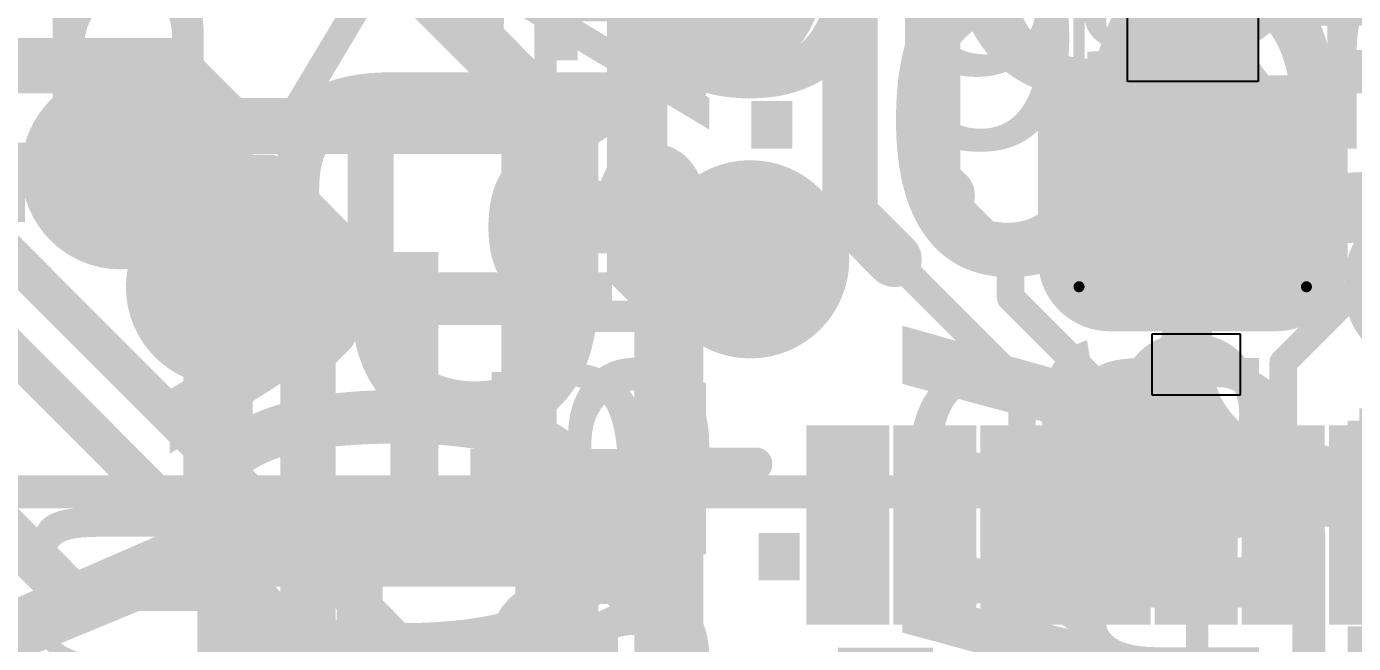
# Model space of a CAD drawing. Header units: inches. Extents: x -2.12 to 4.45, y -3.15 to 1.57.
# Drawn here: x 2.3819 to 2.6219, y -0.315 to -0.2036 of the extents above; entities that cross this region are included whole.
import ezdxf

# ---------------------------------------------------------------- set-up
doc = ezdxf.new("R2010")
doc.units = ezdxf.units.IN
doc.header["$MEASUREMENT"] = 0
for name, color, linetype in [('Bottom', 5, 'Continuous'), ('Bottom Solder', 6, 'Continuous'), ('bPlace', 56, 'Continuous'), ('Measures', 56, 'Continuous'), ('tDocu', 76, 'Continuous'), ('Top', 1, 'Continuous'), ('Top Glue Points', 56, 'Continuous'), ('Top Paste', 8, 'Continuous'), ('Top Solder', 216, 'Continuous'), ('Top Value', 56, 'Continuous'), ('tPlace', 56, 'Continuous'), ('Via Holes', 16, 'Continuous')]:
    doc.layers.add(name, color=color, linetype=linetype)
doc.styles.add('Arial', font='', dxfattribs={"height": 0.2})
doc.styles.add('Courier New', font='', dxfattribs={"height": 0.2})
doc.styles.get('Arial').set_extended_font_data('Arial')
doc.styles.get('Courier New').set_extended_font_data('Courier New')

# ---------------------------------------------------------------- blocks, each defined once
blk = doc.blocks.new('SOD323_NEX_L_3')
at = {"layer": 'Measures', "style": 'Courier New'}
for s, p in [('0.018in/0.457mm', (-0.199, 0.078)), ('0.016in/0.406mm', (0.173, -0.012)), ('0.053in/1.346mm', (0.256, -0.012))]:
    blk.add_text(s, height=0.03875, dxfattribs=at).set_placement(p)
blk = doc.blocks.new('SOD323_NEX_L_8')
at = {"layer": 'Measures', "style": 'Courier New'}
for s, p in [('Default Padstyle: RX41p5Y16D0T', (-0.644, -0.333)), ('Alt 1 Padstyle: OX60Y90D30P', (-0.583, -0.408))]:
    blk.add_text(s, height=0.0775, dxfattribs=at).set_placement(p)
blk = doc.blocks.new('SOD323_NEX_L_10')
at = {"layer": 'Measures', "style": 'Courier New'}
for s, p in [('0.016in/0.406mm', (0.173, -0.012)), ('0.053in/1.346mm', (0.256, -0.012))]:
    blk.add_text(s, height=0.03875, dxfattribs=at).set_placement(p)
blk = doc.blocks.new('SQFN24_4X4_45')
at = {"layer": 'Measures', "style": 'Courier New'}
blk.add_text('Alt 2 Padstyle: OX90Y60D30P', height=0.0775, dxfattribs=at).set_placement((-0.583, -0.646))
blk = doc.blocks.new('SMD3225_3_2X2_5X0_7_MTC_L_110')
at = {"layer": 'Measures', "const_width": 0.006}
blk.add_lwpolyline([(0.351, 0.065), (0.351, 0.115)], dxfattribs=at)
at = {"layer": 'Measures', "const_width": 0.003}
blk.add_lwpolyline([(0.3495, 0.115, 1), (0.3525, 0.115, 1)], format="xyb", close=True, dxfattribs=at)
at = {"layer": 'Measures', "style": 'Courier New'}
blk.add_text('0.037in/0.94mm', height=0.03875, dxfattribs=at).set_placement((-0.115, 0.185))
blk = doc.blocks.new('RP2040TR7_RPI_L_111')
at = {"layer": 'Top'}
for points in [[(-0.118, -0.00438), (-0.118, -0.01138), (-0.146, -0.01138), (-0.146, -0.00438)], [(-0.118, -0.02013), (-0.118, -0.02713), (-0.146, -0.02713), (-0.146, -0.02013)], [(-0.118, -0.03588), (-0.118, -0.04288), (-0.146, -0.04288), (-0.146, -0.03588)], [(-0.118, -0.05163), (-0.118, -0.05863), (-0.146, -0.05863), (-0.146, -0.05163)], [(-0.118, -0.06738), (-0.118, -0.07438), (-0.146, -0.07438), (-0.146, -0.06738)], [(-0.118, -0.08313), (-0.118, -0.09013), (-0.146, -0.09013), (-0.146, -0.08313)], [(-0.118, -0.09888), (-0.118, -0.10588), (-0.146, -0.10588), (-0.146, -0.09888)]]:
    blk.add_hatch(color=1, dxfattribs=at).paths.add_polyline_path(points)
at = {"layer": 'Top Paste'}
for points in [[(-0.118, -0.00438), (-0.118, -0.01138), (-0.146, -0.01138), (-0.146, -0.00438)], [(-0.118, -0.02013), (-0.118, -0.02713), (-0.146, -0.02713), (-0.146, -0.02013)], [(-0.118, -0.03588), (-0.118, -0.04288), (-0.146, -0.04288), (-0.146, -0.03588)], [(-0.118, -0.05163), (-0.118, -0.05863), (-0.146, -0.05863), (-0.146, -0.05163)], [(-0.118, -0.06738), (-0.118, -0.07438), (-0.146, -0.07438), (-0.146, -0.06738)], [(-0.118, -0.08313), (-0.118, -0.09013), (-0.146, -0.09013), (-0.146, -0.08313)], [(-0.118, -0.09888), (-0.118, -0.10588), (-0.146, -0.10588), (-0.146, -0.09888)]]:
    blk.add_hatch(color=8, dxfattribs=at).paths.add_polyline_path(points)
at = {"layer": 'Top Solder'}
for points in [[(-0.114, -0.00038), (-0.114, -0.01538), (-0.15, -0.01538), (-0.15, -0.00038)], [(-0.114, -0.01613), (-0.114, -0.03113), (-0.15, -0.03113), (-0.15, -0.01613)], [(-0.114, -0.03188), (-0.114, -0.04688), (-0.15, -0.04688), (-0.15, -0.03188)], [(-0.114, -0.04763), (-0.114, -0.06263), (-0.15, -0.06263), (-0.15, -0.04763)], [(-0.114, -0.06338), (-0.114, -0.07838), (-0.15, -0.07838), (-0.15, -0.06338)], [(-0.114, -0.07913), (-0.114, -0.09413), (-0.15, -0.09413), (-0.15, -0.07913)], [(-0.114, -0.09488), (-0.114, -0.10988), (-0.15, -0.10988), (-0.15, -0.09488)]]:
    blk.add_hatch(color=216, dxfattribs=at).paths.add_polyline_path(points)
at = {"layer": 'Measures', "const_width": 0.006}
for points in [[(-0.138, -0.267), (-0.138, 0.138)], [(0.317, -0.138), (-0.267, -0.138)]]:
    blk.add_lwpolyline(points, dxfattribs=at)
at = {"layer": 'tDocu', "const_width": 0.006}
for points in [[(-0.138, -0.138), (-0.138, 0.138)], [(-0.138, -0.012), (-0.138, -0.003)], [(-0.138, -0.028), (-0.138, -0.019)], [(-0.138, -0.044), (-0.138, -0.035)], [(-0.138, -0.06), (-0.138, -0.051)], [(-0.138, -0.075), (-0.138, -0.066)], [(-0.138, -0.091), (-0.138, -0.082)], [(-0.138, -0.107), (-0.138, -0.098)], [(0.138, -0.138), (-0.138, -0.138)]]:
    blk.add_lwpolyline(points, dxfattribs=at)
at = {"layer": 'tDocu', "const_width": 0.003}
for points in [[(-0.1395, -0.012, 1), (-0.1365, -0.012, 1)], [(-0.1395, -0.019, 1), (-0.1365, -0.019, 1)], [(-0.1395, -0.028, 1), (-0.1365, -0.028, 1)], [(-0.1395, -0.035, 1), (-0.1365, -0.035, 1)], [(-0.1395, -0.044, 1), (-0.1365, -0.044, 1)], [(-0.1395, -0.051, 1), (-0.1365, -0.051, 1)], [(-0.1395, -0.06, 1), (-0.1365, -0.06, 1)], [(-0.1395, -0.066, 1), (-0.1365, -0.066, 1)], [(-0.1395, -0.075, 1), (-0.1365, -0.075, 1)], [(-0.1395, -0.082, 1), (-0.1365, -0.082, 1)], [(-0.1395, -0.091, 1), (-0.1365, -0.091, 1)], [(-0.1395, -0.098, 1), (-0.1365, -0.098, 1)], [(-0.1395, -0.107, 1), (-0.1365, -0.107, 1)], [(-0.1395, -0.138, 1), (-0.1365, -0.138, 1)], [(-0.1395, -0.138, 1), (-0.1365, -0.138, 1)]]:
    blk.add_lwpolyline(points, format="xyb", close=True, dxfattribs=at)
at = {"layer": 'tPlace'}
for p, q in [((-0.1555, -0.03138), (-0.1665, -0.03138)), ((-0.1665, -0.03138), (-0.1665, -0.04738)), ((-0.1555, -0.04738), (-0.1555, -0.03138)), ((-0.1665, -0.04738), (-0.1555, -0.04738))]:
    blk.add_line(p, q, dxfattribs=at)
at = {"layer": 'tPlace', "const_width": 0.006}
for points in [[(-0.143, -0.143), (-0.143, -0.119)], [(-0.119, -0.143), (-0.143, -0.143)]]:
    blk.add_lwpolyline(points, dxfattribs=at)
at = {"layer": 'tPlace', "const_width": 0.003}
for points in [[(-0.1445, -0.119, 1), (-0.1415, -0.119, 1)], [(-0.1445, -0.143, 1), (-0.1415, -0.143, 1)], [(-0.1445, -0.143, 1), (-0.1415, -0.143, 1)], [(-0.1205, -0.143, 1), (-0.1175, -0.143, 1)]]:
    blk.add_lwpolyline(points, format="xyb", close=True, dxfattribs=at)
at = {"layer": 'Measures', "style": 'Courier New'}
blk.add_text('0.276in/7.01mm', height=0.03875, dxfattribs=at).set_placement((-0.583, -0.012))
blk = doc.blocks.new('W25Q16JVUXIQ_WIN_L_112')
at = {"layer": 'Measures', "style": 'Courier New'}
blk.add_text('0.02in/0.5mm', height=0.03875, dxfattribs=at).set_placement((-0.423, 0.007))
blk = doc.blocks.new('C0603_117')
at = {"layer": 'Top'}
for points in [[(-0.043, 0.0197), (-0.013, 0.0197), (-0.013, -0.0197), (-0.043, -0.0197)], [(0.013, 0.0197), (0.043, 0.0197), (0.043, -0.0197), (0.013, -0.0197)]]:
    blk.add_hatch(color=1, dxfattribs=at).paths.add_polyline_path(points)
at = {"layer": 'Top Paste'}
for points in [[(-0.043, 0.0197), (-0.013, 0.0197), (-0.013, -0.0197), (-0.043, -0.0197)], [(0.013, 0.0197), (0.043, 0.0197), (0.043, -0.0197), (0.013, -0.0197)]]:
    blk.add_hatch(color=8, dxfattribs=at).paths.add_polyline_path(points)
at = {"layer": 'Top Solder'}
for points in [[(-0.047, 0.0237), (-0.009, 0.0237), (-0.009, -0.0237), (-0.047, -0.0237)], [(0.009, 0.0237), (0.047, 0.0237), (0.047, -0.0237), (0.009, -0.0237)]]:
    blk.add_hatch(color=216, dxfattribs=at).paths.add_polyline_path(points)
at = {"layer": 'Top', "const_width": 0.002}
for points in [[(-0.04496, 0.02056), (-0.04496, -0.02056)], [(-0.04496, 0.02056), (0.04496, 0.02056)], [(0.04496, 0.02056), (0.04496, -0.02056)], [(-0.04496, -0.02056), (0.04496, -0.02056)]]:
    blk.add_lwpolyline(points, dxfattribs=at)
at = {"layer": 'Top', "const_width": 0.001}
for points in [[(-0.04546, 0.02056, 1), (-0.04446, 0.02056, 1)], [(-0.04546, 0.02056, 1), (-0.04446, 0.02056, 1)], [(0.04446, 0.02056, 1), (0.04546, 0.02056, 1)], [(0.04446, 0.02056, 1), (0.04546, 0.02056, 1)], [(-0.04546, -0.02056, 1), (-0.04446, -0.02056, 1)], [(-0.04546, -0.02056, 1), (-0.04446, -0.02056, 1)], [(0.04446, -0.02056, 1), (0.04546, -0.02056, 1)], [(0.04446, -0.02056, 1), (0.04546, -0.02056, 1)]]:
    blk.add_lwpolyline(points, format="xyb", close=True, dxfattribs=at)
at = {"layer": 'Top Glue Points'}
for p, q in [((-0.00787, -0.01181), (-0.00787, 0.01181)), ((-0.00787, 0.01181), (0.00787, 0.01181)), ((0.00787, 0.01181), (0.00787, -0.01181)), ((0.00787, -0.01181), (-0.00787, -0.01181))]:
    blk.add_line(p, q, dxfattribs=at)
at = {"layer": 'tPlace', "const_width": 0.006}
for points in [[(-0.05, 0.015, -0.414214), (-0.04, 0.025)], [(0.04, 0.025, -0.414214), (0.05, 0.015)], [(0.05, -0.01, -0.414214), (0.035, -0.025)], [(-0.04, -0.025, -0.414214), (-0.05, -0.015)]]:
    blk.add_lwpolyline(points, format="xyb", dxfattribs=at)
for points in [[(-0.04, 0.025), (-0.01, 0.025)], [(0.01, 0.025), (0.04, 0.025)], [(-0.05, 0.015), (-0.05, -0.015)], [(0.05, 0.015), (0.05, -0.01)], [(-0.04, -0.025), (-0.01, -0.025)], [(0.01, -0.025), (0.035, -0.025)]]:
    blk.add_lwpolyline(points, dxfattribs=at)
at = {"layer": 'tPlace', "const_width": 0.003}
for points in [[(-0.0415, 0.025, 1), (-0.0385, 0.025, 1)], [(-0.0415, 0.025, 1), (-0.0385, 0.025, 1)], [(-0.0115, 0.025, 1), (-0.0085, 0.025, 1)], [(0.0085, 0.025, 1), (0.0115, 0.025, 1)], [(0.0385, 0.025, 1), (0.0415, 0.025, 1)], [(0.0385, 0.025, 1), (0.0415, 0.025, 1)], [(-0.0515, 0.015, 1), (-0.0485, 0.015, 1)], [(-0.0515, 0.015, 1), (-0.0485, 0.015, 1)], [(0.0485, 0.015, 1), (0.0515, 0.015, 1)], [(0.0485, 0.015, 1), (0.0515, 0.015, 1)], [(0.0485, -0.01, 1), (0.0515, -0.01, 1)], [(0.0485, -0.01, 1), (0.0515, -0.01, 1)], [(-0.0515, -0.015, 1), (-0.0485, -0.015, 1)], [(-0.0515, -0.015, 1), (-0.0485, -0.015, 1)], [(-0.0415, -0.025, 1), (-0.0385, -0.025, 1)], [(-0.0415, -0.025, 1), (-0.0385, -0.025, 1)], [(-0.0115, -0.025, 1), (-0.0085, -0.025, 1)], [(0.0085, -0.025, 1), (0.0115, -0.025, 1)], [(0.0335, -0.025, 1), (0.0365, -0.025, 1)], [(0.0335, -0.025, 1), (0.0365, -0.025, 1)]]:
    blk.add_lwpolyline(points, format="xyb", close=True, dxfattribs=at)

msp = doc.modelspace()

# ---------------------------------------------------------------- hatches: boundary and pattern name
at = {"layer": 'Bottom'}
h = msp.add_hatch(color=5, dxfattribs=at)
edge = h.paths.add_edge_path()
edge.add_arc((2.5078, -0.19561), 0.013905, 0, 360)
h = msp.add_hatch(color=5, dxfattribs=at)
edge = h.paths.add_edge_path()
edge.add_arc((2.39889, -0.22952), 0.013905, 0, 360)
h = msp.add_hatch(color=5, dxfattribs=at)
edge = h.paths.add_edge_path()
edge.add_arc((2.5128, -0.24561), 0.013905, 0, 360)
h = msp.add_hatch(color=5, dxfattribs=at)
edge = h.paths.add_edge_path()
edge.add_arc((2.4178, -0.25061), 0.013905, 0, 360)
at = {"layer": 'Bottom Solder'}
h = msp.add_hatch(color=6, dxfattribs=at)
edge = h.paths.add_edge_path()
edge.add_arc((2.5078, -0.19561), 0.017905, 0, 360)
h = msp.add_hatch(color=6, dxfattribs=at)
edge = h.paths.add_edge_path()
edge.add_arc((2.39889, -0.22952), 0.017905, 0, 360)
h = msp.add_hatch(color=6, dxfattribs=at)
edge = h.paths.add_edge_path()
edge.add_arc((2.5128, -0.24561), 0.017905, 0, 360)
h = msp.add_hatch(color=6, dxfattribs=at)
edge = h.paths.add_edge_path()
edge.add_arc((2.4178, -0.25061), 0.017905, 0, 360)
at = {"layer": 'Top'}
h = msp.add_hatch(color=1, dxfattribs=at)
edge = h.paths.add_edge_path()
edge.add_arc((2.5078, -0.19561), 0.013905, 0, 360)
h = msp.add_hatch(color=1, dxfattribs=at)
edge = h.paths.add_edge_path()
edge.add_arc((2.39889, -0.22952), 0.013905, 0, 360)
h = msp.add_hatch(color=1, dxfattribs=at)
edge = h.paths.add_edge_path()
edge.add_arc((2.5128, -0.24561), 0.013905, 0, 360)
h = msp.add_hatch(color=1, dxfattribs=at)
edge = h.paths.add_edge_path()
edge.add_arc((2.4178, -0.25061), 0.013905, 0, 360)
at = {"layer": 'Top Solder'}
h = msp.add_hatch(color=216, dxfattribs=at)
edge = h.paths.add_edge_path()
edge.add_arc((2.5078, -0.19561), 0.017905, 0, 360)
h = msp.add_hatch(color=216, dxfattribs=at)
edge = h.paths.add_edge_path()
edge.add_arc((2.39889, -0.22952), 0.017905, 0, 360)
h = msp.add_hatch(color=216, dxfattribs=at)
edge = h.paths.add_edge_path()
edge.add_arc((2.5128, -0.24561), 0.017905, 0, 360)
h = msp.add_hatch(color=216, dxfattribs=at)
edge = h.paths.add_edge_path()
edge.add_arc((2.4178, -0.25061), 0.017905, 0, 360)
at = {"layer": 'Via Holes'}
h = msp.add_hatch(color=7, dxfattribs=at)
edge = h.paths.add_edge_path()
edge.add_arc((2.39889, -0.22952), 0.005905, 0, 360)
h = msp.add_hatch(color=7, dxfattribs=at)
edge = h.paths.add_edge_path()
edge.add_arc((2.5128, -0.24561), 0.005905, 0, 360)
h = msp.add_hatch(color=7, dxfattribs=at)
edge = h.paths.add_edge_path()
edge.add_arc((2.4178, -0.25061), 0.005905, 0, 360)

# ---------------------------------------------------------------- linework, layer by layer
at = {"layer": 'Bottom', "const_width": 0.01}
for points in [[(2.39889, -0.22952), (2.40108, -0.2317)], [(2.40108, -0.2317), (2.42563, -0.2317)], [(2.42563, -0.2317), (2.43671, -0.24278)], [(2.43671, -0.25844), (2.43671, -0.24278)], [(2.4178, -0.52561), (2.4178, -0.25061)], [(2.4328, -0.26235), (2.43671, -0.25844)], [(2.4328, -0.5194), (2.4328, -0.26235)]]:
    msp.add_lwpolyline(points, dxfattribs=at)
at = {"layer": 'Bottom', "const_width": 0.005}
for points in [[(2.39639, -0.22952, 1), (2.40139, -0.22952, 1)], [(2.39858, -0.2317, 1), (2.40358, -0.2317, 1)], [(2.39858, -0.2317, 1), (2.40358, -0.2317, 1)], [(2.42313, -0.2317, 1), (2.42813, -0.2317, 1)], [(2.42313, -0.2317, 1), (2.42813, -0.2317, 1)], [(2.43421, -0.24278, 1), (2.43921, -0.24278, 1)], [(2.43421, -0.24278, 1), (2.43921, -0.24278, 1)], [(2.4153, -0.25061, 1), (2.4203, -0.25061, 1)], [(2.43421, -0.25844, 1), (2.43921, -0.25844, 1)], [(2.43421, -0.25844, 1), (2.43921, -0.25844, 1)], [(2.4303, -0.26235, 1), (2.4353, -0.26235, 1)], [(2.4303, -0.26235, 1), (2.4353, -0.26235, 1)]]:
    msp.add_lwpolyline(points, format="xyb", close=True, dxfattribs=at)
at = {"layer": 'Top'}
for points, const_width in [([(2.5308, -0.23761), (2.5308, -0.13101)], 0.01), ([(2.5458, -0.2314), (2.5458, -0.13723)], 0.01), ([(2.49039, -0.24782), (2.49039, -0.1482)], 0.007), ([(2.4178, -0.16061), (2.4728, -0.21561)], 0.01), ([(2.3728, -0.21061), (2.4078, -0.21061)], 0.01), ([(2.4078, -0.21061), (2.4178, -0.22061)], 0.01), ([(2.4728, -0.28561), (2.4728, -0.21561)], 0.01), ([(2.4178, -0.25061), (2.4178, -0.22061)], 0.01), ([(2.37049, -0.22952), (2.39889, -0.22952)], 0.01), ([(2.5458, -0.2314), (2.54841, -0.234)], 0.01), ([(2.5928, -0.29298), (2.5928, -0.23361)], 0.007), ([(2.5308, -0.23761), (2.5388, -0.24561)], 0.01), ([(2.54841, -0.234), (2.55987, -0.24547)], 0.005), ([(2.60918, -0.26423), (2.6378, -0.23561)], 0.005), ([(2.37777, -0.24361), (2.4578, -0.32364)], 0.007), ([(2.49039, -0.24782), (2.5008, -0.25823)], 0.007), ([(2.5388, -0.24561), (2.56193, -0.26873)], 0.005), ([(2.55987, -0.25254), (2.55987, -0.24547)], 0.005), ([(2.55987, -0.25254), (2.57793, -0.27059)], 0.005), ([(2.3728, -0.25561), (2.4428, -0.32561)], 0.007), ([(2.5008, -0.32323), (2.5008, -0.25823)], 0.007), ([(2.60918, -0.29361), (2.60918, -0.26423)], 0.005), ([(2.56193, -0.29361), (2.56193, -0.26873)], 0.005), ([(2.57793, -0.29336), (2.57793, -0.27059)], 0.005), ([(2.4728, -0.32561), (2.4728, -0.28561)], 0.005), ([(2.5928, -0.29298), (2.59343, -0.29361)], 0.007), ([(2.57768, -0.29361), (2.57793, -0.29336)], 0.005)]:
    msp.add_lwpolyline(points, dxfattribs=dict(at, const_width=const_width))
for points, const_width in [([(2.4053, -0.21061, 1), (2.4103, -0.21061, 1)], 0.005), ([(2.4053, -0.21061, 1), (2.4103, -0.21061, 1)], 0.005), ([(2.4703, -0.21561, 1), (2.4753, -0.21561, 1)], 0.005), ([(2.4703, -0.21561, 1), (2.4753, -0.21561, 1)], 0.005), ([(2.4153, -0.22061, 1), (2.4203, -0.22061, 1)], 0.005), ([(2.4153, -0.22061, 1), (2.4203, -0.22061, 1)], 0.005), ([(2.39639, -0.22952, 1), (2.40139, -0.22952, 1)], 0.005), ([(2.5433, -0.2314, 1), (2.5483, -0.2314, 1)], 0.005), ([(2.5433, -0.2314, 1), (2.5483, -0.2314, 1)], 0.005), ([(2.54591, -0.234, 1), (2.55091, -0.234, 1)], 0.005), ([(2.59105, -0.23361, 1), (2.59455, -0.23361, 1)], 0.0035), ([(2.5283, -0.23761, 1), (2.5333, -0.23761, 1)], 0.005), ([(2.5283, -0.23761, 1), (2.5333, -0.23761, 1)], 0.005), ([(2.54716, -0.234, 1), (2.54966, -0.234, 1)], 0.0025), ([(2.5363, -0.24561, 1), (2.5413, -0.24561, 1)], 0.005), ([(2.48864, -0.24782, 1), (2.49214, -0.24782, 1)], 0.0035), ([(2.48864, -0.24782, 1), (2.49214, -0.24782, 1)], 0.0035), ([(2.53755, -0.24561, 1), (2.54005, -0.24561, 1)], 0.0025), ([(2.55862, -0.24547, 1), (2.56112, -0.24547, 1)], 0.0025), ([(2.55862, -0.24547, 1), (2.56112, -0.24547, 1)], 0.0025), ([(2.4153, -0.25061, 1), (2.4203, -0.25061, 1)], 0.005), ([(2.55862, -0.25254, 1), (2.56112, -0.25254, 1)], 0.0025), ([(2.55862, -0.25254, 1), (2.56112, -0.25254, 1)], 0.0025), ([(2.49905, -0.25823, 1), (2.50255, -0.25823, 1)], 0.0035), ([(2.49905, -0.25823, 1), (2.50255, -0.25823, 1)], 0.0035), ([(2.60793, -0.26423, 1), (2.61043, -0.26423, 1)], 0.0025), ([(2.60793, -0.26423, 1), (2.61043, -0.26423, 1)], 0.0025), ([(2.56068, -0.26873, 1), (2.56318, -0.26873, 1)], 0.0025), ([(2.56068, -0.26873, 1), (2.56318, -0.26873, 1)], 0.0025), ([(2.57668, -0.27059, 1), (2.57918, -0.27059, 1)], 0.0025), ([(2.57668, -0.27059, 1), (2.57918, -0.27059, 1)], 0.0025), ([(2.4703, -0.28561, 1), (2.4753, -0.28561, 1)], 0.005), ([(2.47155, -0.28561, 1), (2.47405, -0.28561, 1)], 0.0025), ([(2.59105, -0.29298, 1), (2.59455, -0.29298, 1)], 0.0035), ([(2.59105, -0.29298, 1), (2.59455, -0.29298, 1)], 0.0035), ([(2.59168, -0.29361, 1), (2.59518, -0.29361, 1)], 0.0035), ([(2.56068, -0.29361, 1), (2.56318, -0.29361, 1)], 0.0025), ([(2.57643, -0.29361, 1), (2.57893, -0.29361, 1)], 0.0025), ([(2.57668, -0.29336, 1), (2.57918, -0.29336, 1)], 0.0025), ([(2.57668, -0.29336, 1), (2.57918, -0.29336, 1)], 0.0025), ([(2.60793, -0.29361, 1), (2.61043, -0.29361, 1)], 0.0025)]:
    msp.add_lwpolyline(points, format="xyb", close=True, dxfattribs=dict(at, const_width=const_width))

# ---------------------------------------------------------------- block references
for name, p, rotation in [('SQFN24_4X4_45', (1.5528, -0.34561), 135), ('SOD323_NEX_L_3', (2.4928, -0.67061), 90), ('SOD323_NEX_L_8', (2.2578, -0.96061), 90), ('SOD323_NEX_L_10', (2.5928, -1.01561), 90), ('RP2040TR7_RPI_L_111', (2.6328, -0.42561), 270), ('C0603_117', (2.5928, -0.20561), 90)]:
    msp.add_blockref(name, p, dxfattribs=dict(rotation=rotation))
for name, p in [('W25Q16JVUXIQ_WIN_L_112', (2.8828, -0.31061)), ('SMD3225_3_2X2_5X0_7_MTC_L_110', (2.2628, -0.41061))]:
    msp.add_blockref(name, p)

# ---------------------------------------------------------------- texts
at = {"layer": 'bPlace', "style": 'Courier New', "text_generation_flag": 2}
msp.add_text('IO0', height=0.062, rotation=360, dxfattribs=at).set_placement((2.6678, -0.21561))
at = {"layer": 'Top Value', "style": 'Arial'}
for s, rotation, p in [('100nF', 90, (2.6678, -0.23061)), ('100nF', 90, (2.4878, -0.44561)), ('1N4148WS', 90, (2.6178, -0.73861)), ('RP2040', 270, (2.4078, -0.20761)), ('100nF', 90, (2.4878, -0.54561))]:
    msp.add_text(s, height=0.0775, rotation=rotation, dxfattribs=at).set_placement(p)
msp.add_text('10pF', height=0.0775, dxfattribs=at).set_placement((2.140531, -0.270279))

doc.saveas('drawing.dxf')
